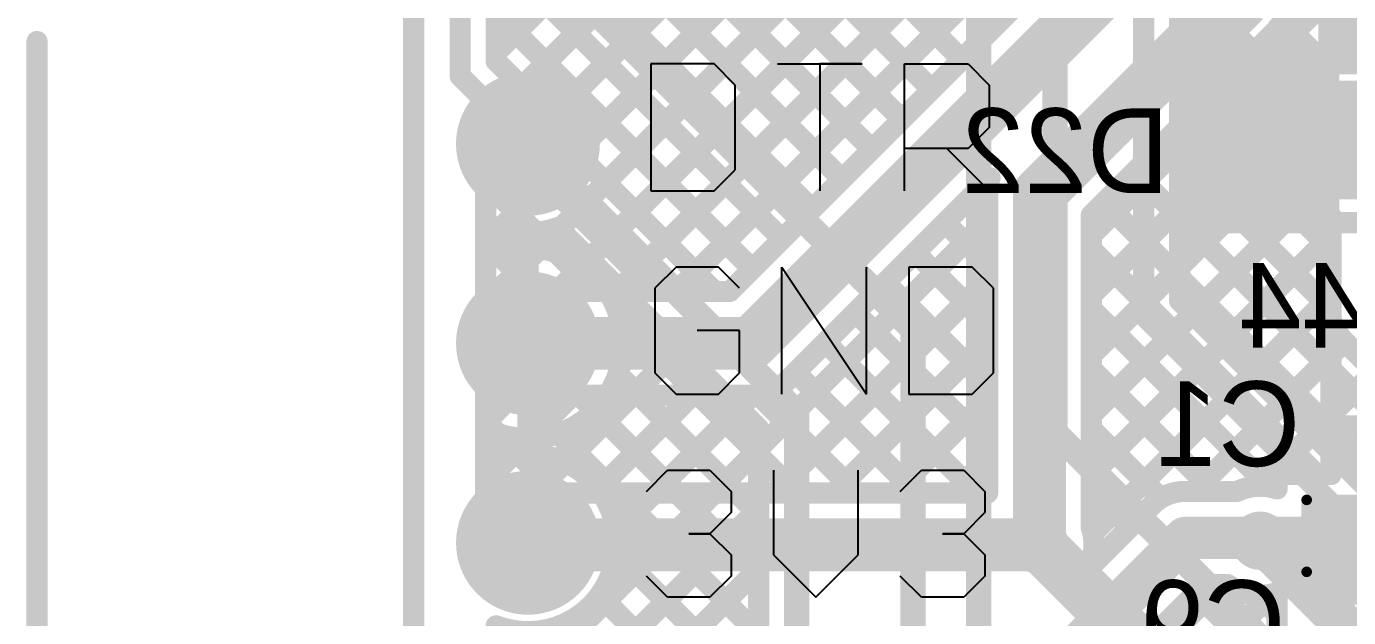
# Model space of a CAD drawing. Header units: millimetres. Extents: x 0.78 to 3.29, y 2.96 to 5.31.
# Drawn here: x 0.801 to 1.426, y 3.471 to 3.751 of the extents above; entities that cross this region are included whole.
import ezdxf

# ---------------------------------------------------------------- set-up
doc = ezdxf.new("R2010")
doc.units = ezdxf.units.MM
doc.header["$MEASUREMENT"] = 0
for name, color, linetype in [('BottomLayer', 5, 'Continuous'), ('BottomOverlay', 54, 'Continuous'), ('BottomPaste', 16, 'Continuous'), ('BottomSolder', 6, 'Continuous'), ('Mechanical1', 6, 'Continuous'), ('Mechanical2', 216, 'Continuous'), ('MultiLayer', 9, 'Continuous'), ('TopLayer', 1, 'Continuous'), ('TopOverlay', 2, 'Continuous'), ('TopPaste', 8, 'Continuous'), ('TopSolder', 216, 'Continuous'), ('ViaHoleLayer', 16, 'Continuous')]:
    doc.layers.add(name, color=color, linetype=linetype)

# ---------------------------------------------------------------- blocks, each defined once
blk = doc.blocks.new('MBR120VLSFT3G_B_14')
at = {"layer": 'BottomLayer'}
for points in [[(-0.02461, -0.02402), (0.02461, -0.02402), (-0.02461, 0.02402), (0.02461, 0.02402)], [(0.09154, -0.02402), (0.14075, -0.02402), (0.09154, 0.02402), (0.14075, 0.02402)]]:
    blk.add_solid(points, dxfattribs=at)
at = {"layer": 'BottomOverlay', "const_width": 0.01}
for points in [[(-0.048, 0.039), (0.15, 0.039)], [(0.15, -0.039), (0.15, 0.039)], [(-0.049, -0.039), (0.149, -0.039)]]:
    blk.add_lwpolyline(points, dxfattribs=at)
at = {"layer": 'BottomOverlay', "const_width": 0.005}
for points in [[(-0.0505, 0.039, 1), (-0.0455, 0.039, 1)], [(0.1475, 0.039, 1), (0.1525, 0.039, 1)], [(0.1475, 0.039, 1), (0.1525, 0.039, 1)], [(-0.0515, -0.039, 1), (-0.0465, -0.039, 1)], [(0.1465, -0.039, 1), (0.1515, -0.039, 1)], [(0.1475, -0.039, 1), (0.1525, -0.039, 1)]]:
    blk.add_lwpolyline(points, format="xyb", close=True, dxfattribs=at)
at = {"layer": 'BottomOverlay'}
blk.add_solid([(-0.093, -0.044), (-0.029, -0.044), (-0.093, 0.044), (-0.029, 0.044)], dxfattribs=at)
at = {"layer": 'BottomPaste'}
for points in [[(-0.02461, -0.02402), (0.02461, -0.02402), (-0.02461, 0.02402), (0.02461, 0.02402)], [(0.09154, -0.02402), (0.14075, -0.02402), (0.09154, 0.02402), (0.14075, 0.02402)]]:
    blk.add_solid(points, dxfattribs=at)
at = {"layer": 'BottomSolder'}
for points in [[(-0.02861, -0.02802), (0.02861, -0.02802), (-0.02861, 0.02802), (0.02861, 0.02802)], [(0.08754, -0.02802), (0.14475, -0.02802), (0.08754, 0.02802), (0.14475, 0.02802)]]:
    blk.add_solid(points, dxfattribs=at)
blk = doc.blocks.new('S______41')
at = {"layer": 'TopLayer', "const_width": 0.03}
blk.add_lwpolyline([(-0.015, 0, 1), (0.015, 0, 1)], format="xyb", close=True, dxfattribs=at)
at = {"layer": 'TopPaste', "const_width": 0.03}
blk.add_lwpolyline([(-0.015, 0, 1), (0.015, 0, 1)], format="xyb", close=True, dxfattribs=at)
at = {"layer": 'TopSolder', "const_width": 0.034}
blk.add_lwpolyline([(-0.017, 0, 1), (0.017, 0, 1)], format="xyb", close=True, dxfattribs=at)
blk = doc.blocks.new('S______63')
at = {"layer": 'TopLayer', "const_width": 0.03}
blk.add_lwpolyline([(-0.015, 0, 1), (0.015, 0, 1)], format="xyb", close=True, dxfattribs=at)
at = {"layer": 'TopPaste', "const_width": 0.03}
blk.add_lwpolyline([(-0.015, 0, 1), (0.015, 0, 1)], format="xyb", close=True, dxfattribs=at)
at = {"layer": 'TopSolder', "const_width": 0.034}
blk.add_lwpolyline([(-0.017, 0, 1), (0.017, 0, 1)], format="xyb", close=True, dxfattribs=at)
blk = doc.blocks.new('S______66')
at = {"layer": 'TopLayer', "const_width": 0.03}
blk.add_lwpolyline([(-0.015, 0, 1), (0.015, 0, 1)], format="xyb", close=True, dxfattribs=at)
at = {"layer": 'TopPaste', "const_width": 0.03}
blk.add_lwpolyline([(-0.015, 0, 1), (0.015, 0, 1)], format="xyb", close=True, dxfattribs=at)
at = {"layer": 'TopSolder', "const_width": 0.034}
blk.add_lwpolyline([(-0.017, 0, 1), (0.017, 0, 1)], format="xyb", close=True, dxfattribs=at)
blk = doc.blocks.new('C__0603_B_68')
at = {"layer": 'BottomLayer'}
for points in [[(-0.045, 0.0175), (-0.045, -0.0175), (-0.015, 0.0175), (-0.015, -0.0175)], [(0.015, 0.0175), (0.015, -0.0175), (0.045, 0.0175), (0.045, -0.0175)]]:
    blk.add_solid(points, dxfattribs=at)
at = {"layer": 'BottomOverlay', "const_width": 0.005}
for points in [[(-0.05, 0.023), (-0.05, -0.023)], [(-0.05, 0.023), (-0.016, 0.023)], [(0.016, 0.023), (0.05, 0.023)], [(0.05, 0.023), (0.05, -0.023)], [(-0.05, -0.023), (-0.016, -0.023)], [(0.016, -0.023), (0.05, -0.023)]]:
    blk.add_lwpolyline(points, dxfattribs=at)
at = {"layer": 'BottomOverlay', "const_width": 0.0025}
for points in [[(-0.05125, 0.023, 1), (-0.04875, 0.023, 1)], [(-0.05125, 0.023, 1), (-0.04875, 0.023, 1)], [(-0.01725, 0.023, 1), (-0.01475, 0.023, 1)], [(0.01475, 0.023, 1), (0.01725, 0.023, 1)], [(0.04875, 0.023, 1), (0.05125, 0.023, 1)], [(0.04875, 0.023, 1), (0.05125, 0.023, 1)], [(-0.05125, -0.023, 1), (-0.04875, -0.023, 1)], [(-0.05125, -0.023, 1), (-0.04875, -0.023, 1)], [(-0.01725, -0.023, 1), (-0.01475, -0.023, 1)], [(0.01475, -0.023, 1), (0.01725, -0.023, 1)], [(0.04875, -0.023, 1), (0.05125, -0.023, 1)], [(0.04875, -0.023, 1), (0.05125, -0.023, 1)]]:
    blk.add_lwpolyline(points, format="xyb", close=True, dxfattribs=at)
at = {"layer": 'BottomPaste'}
for points in [[(-0.045, 0.0175), (-0.045, -0.0175), (-0.015, 0.0175), (-0.015, -0.0175)], [(0.015, 0.0175), (0.015, -0.0175), (0.045, 0.0175), (0.045, -0.0175)]]:
    blk.add_solid(points, dxfattribs=at)
at = {"layer": 'BottomSolder'}
for points in [[(-0.049, 0.0215), (-0.049, -0.0215), (-0.011, 0.0215), (-0.011, -0.0215)], [(0.011, 0.0215), (0.011, -0.0215), (0.049, 0.0215), (0.049, -0.0215)]]:
    blk.add_solid(points, dxfattribs=at)

msp = doc.modelspace()

# ---------------------------------------------------------------- linework, layer by layer
at = {"layer": 'BottomLayer'}
for points, const_width in [([(1.006, 3.72724), (1.006, 4.55337)], 0.01), ([(1.023, 3.73428), (1.023, 4.02003)], 0.01), ([(1.05547, 3.71419), (1.20778, 3.8665)], 0.01), ([(1.06376, 3.6942), (1.23437, 3.8648)], 0.01), ([(1.02395, 3.6261), (1.25736, 3.85952)], 0.01), ([(1.023, 3.8419), (1.18641, 3.67848)], 0.01), ([(1.05217, 3.62604), (1.269, 3.84287)], 0.01), ([(1.16589, 3.84043), (1.25712, 3.74919)], 0.01), ([(1.14356, 3.60099), (1.36858, 3.826)], 0.025), ([(1.023, 3.73829), (1.11331, 3.82861)], 0.01), ([(1.03514, 3.72214), (1.1416, 3.82861)], 0.01), ([(1.09323, 3.82824), (1.2147, 3.70677)], 0.01), ([(1.12114, 3.82861), (1.22884, 3.72091)], 0.01), ([(1.14923, 3.8288), (1.24298, 3.73505)], 0.01), ([(1.07218, 3.821), (1.20056, 3.69262)], 0.01), ([(1.023, 3.81361), (1.17227, 3.66434)], 0.01), ([(1.0799, 3.62549), (1.26131, 3.80689)], 0.01), ([(1.30423, 3.65183), (1.45391, 3.8015)], 0.01), ([(1.41371, 3.73302), (1.48219, 3.8015)], 0.01), ([(1.10819, 3.62549), (1.27127, 3.78857)], 0.01), ([(1.27973, 3.67176), (1.39, 3.78202)], 0.025), ([(1.023, 3.78533), (1.15813, 3.6502)], 0.01), ([(1.13342, 3.62549), (1.29156, 3.78363)], 0.01), ([(1.41012, 3.7659), (1.44301, 3.73302)], 0.01), ([(1.023, 3.75704), (1.14399, 3.63606)], 0.01), ([(1.30423, 3.66161), (1.40165, 3.75903)], 0.01), ([(1.39518, 3.75256), (1.41472, 3.73302)], 0.01), ([(1.38104, 3.73841), (1.40539, 3.71406)], 0.01), ([(1.023, 3.73428), (1.03632, 3.72096)], 0.01), ([(1.40539, 3.73302), (1.47861, 3.73302)], 0.01), ([(1.40539, 3.66098), (1.40539, 3.73302)], 0.01), ([(1.006, 3.72724), (1.038, 3.69524)], 0.01), ([(1.30423, 3.62354), (1.40539, 3.7247)], 0.01), ([(1.3669, 3.72427), (1.40539, 3.68578)], 0.01), ([(1.35276, 3.71013), (1.4175, 3.64539)], 0.01), ([(1.30423, 3.59526), (1.40539, 3.69642)], 0.01), ([(1.33861, 3.69599), (1.4175, 3.6171)], 0.01), ([(1.06296, 3.6888), (1.12627, 3.62549)], 0.01), ([(1.32447, 3.68185), (1.4175, 3.58882)], 0.01), ([(1.018, 3.62168), (1.018, 3.67897)], 0.01), ([(1.018, 3.67719), (1.0697, 3.62549)], 0.01), ([(1.16091, 3.58369), (1.25638, 3.67915)], 0.01), ([(1.27973, 3.50573), (1.27973, 3.67176)], 0.025), ([(1.018, 3.64844), (1.03904, 3.66948)], 0.01), ([(1.05068, 3.67279), (1.09799, 3.62549)], 0.01), ([(1.24935, 3.67212), (1.25523, 3.66623)], 0.01), ([(1.25523, 3.53023), (1.25523, 3.67176)], 0.01), ([(1.30423, 3.56698), (1.40539, 3.66814)], 0.01), ([(1.31033, 3.6677), (1.4175, 3.56053)], 0.01), ([(1.12607, 3.53023), (1.25523, 3.6594)], 0.01), ([(1.2352, 3.65798), (1.25523, 3.63795)], 0.01), ([(1.30423, 3.51375), (1.30423, 3.66161)], 0.01), ([(1.40539, 3.66098), (1.4175, 3.66098)], 0.01), ([(1.4175, 3.539), (1.4175, 3.66098)], 0.01), ([(1.30423, 3.53869), (1.4175, 3.65196)], 0.01), ([(1.018, 3.64891), (1.03715, 3.62975)], 0.01), ([(1.22106, 3.64383), (1.25523, 3.60966)], 0.01), ([(1.30423, 3.64552), (1.41075, 3.539)], 0.01), ([(1.0531, 3.62549), (1.13342, 3.62549)], 0.01), ([(1.15435, 3.53023), (1.25523, 3.63111)], 0.01), ([(1.20692, 3.62969), (1.25523, 3.58138)], 0.01), ([(1.038, 3.60099), (1.038, 3.62477)], 0.01), ([(1.30494, 3.51112), (1.4175, 3.62367)], 0.01), ([(1.19278, 3.61555), (1.25523, 3.55309)], 0.01), ([(1.30423, 3.61723), (1.38837, 3.53309)], 0.01), ([(1.038, 3.60099), (1.14356, 3.60099)], 0.025), ([(1.038, 3.57721), (1.038, 3.60099)], 0.01), ([(1.17863, 3.60141), (1.24981, 3.53023)], 0.01), ([(1.18264, 3.53023), (1.25523, 3.60283)], 0.01), ([(1.35311, 3.531), (1.4175, 3.59539)], 0.01), ([(1.30423, 3.58895), (1.36218, 3.531)], 0.01), ([(1.16449, 3.58727), (1.22152, 3.53023)], 0.01), ([(1.018, 3.52316), (1.018, 3.58029)], 0.01), ([(1.018, 3.5353), (1.05919, 3.57649)], 0.01), ([(1.04201, 3.53102), (1.08747, 3.57649)], 0.01), ([(1.0531, 3.57649), (1.14356, 3.57649)], 0.01), ([(1.06213, 3.57649), (1.10839, 3.53023)], 0.01), ([(1.0695, 3.53023), (1.11575, 3.57649)], 0.01), ([(1.09042, 3.57649), (1.13667, 3.53023)], 0.01), ([(1.09779, 3.53023), (1.14404, 3.57649)], 0.01), ([(1.1187, 3.57649), (1.16496, 3.53023)], 0.01), ([(1.14678, 3.5767), (1.19324, 3.53023)], 0.01), ([(1.018, 3.56358), (1.0283, 3.57389)], 0.01), ([(1.03813, 3.57221), (1.0801, 3.53023)], 0.01), ([(1.21092, 3.53023), (1.25523, 3.57454)], 0.01), ([(1.018, 3.56405), (1.05182, 3.53023)], 0.01), ([(1.38386, 3.53346), (1.4175, 3.5671)], 0.01), ([(1.30423, 3.56066), (1.33709, 3.52781)], 0.01), ([(1.23921, 3.53023), (1.25523, 3.54626)], 0.01), ([(1.392, 3.539), (1.4175, 3.539)], 0.01), ([(1.392, 3.53219), (1.392, 3.539)], 0.01), ([(1.018, 3.53577), (1.02514, 3.52862)], 0.01), ([(1.30423, 3.53238), (1.3225, 3.51411)], 0.01), ([(1.04502, 3.53023), (1.25523, 3.53023)], 0.01), ([(1.3485, 3.531), (1.373, 3.531)], 0.01), ([(1.30298, 3.49459), (1.33291, 3.52452)], 0.01), ([(1.037, 3.50573), (1.27973, 3.50573)], 0.025), ([(1.2515, 3.412), (1.3485, 3.509)], 0.02), ([(1.3485, 3.509), (1.429, 3.509)], 0.02), ([(1.30536, 3.50296), (1.30836, 3.49997)], 0.01), ([(1.21418, 3.3355), (1.36568, 3.487)], 0.01), ([(1.24246, 3.3355), (1.38945, 3.48249)], 0.01), ([(1.2671, 3.39648), (1.35762, 3.487)], 0.01), ([(1.35361, 3.483), (1.393, 3.44361)], 0.01), ([(1.35762, 3.487), (1.36861, 3.487)], 0.01), ([(1.38297, 3.48193), (1.392, 3.4729)], 0.01), ([(1.392, 3.4655), (1.392, 3.48318)], 0.01), ([(1.33947, 3.46886), (1.393, 3.41533)], 0.01)]:
    msp.add_lwpolyline(points, dxfattribs=dict(at, const_width=const_width))
for points, const_width in [([(1.39268, 3.75256, 1), (1.39768, 3.75256, 1)], 0.005), ([(1.25462, 3.74919, 1), (1.25962, 3.74919, 1)], 0.005), ([(1.0205, 3.73829, 1), (1.0255, 3.73829, 1)], 0.005), ([(1.37854, 3.73841, 1), (1.38354, 3.73841, 1)], 0.005), ([(1.0205, 3.73428, 1), (1.0255, 3.73428, 1)], 0.005), ([(1.0205, 3.73428, 1), (1.0255, 3.73428, 1)], 0.005), ([(1.24048, 3.73505, 1), (1.24548, 3.73505, 1)], 0.005), ([(1.40289, 3.73302, 1), (1.40789, 3.73302, 1)], 0.005), ([(1.40289, 3.73302, 1), (1.40789, 3.73302, 1)], 0.005), ([(1.41121, 3.73302, 1), (1.41621, 3.73302, 1)], 0.005), ([(1.41222, 3.73302, 1), (1.41722, 3.73302, 1)], 0.005), ([(1.0035, 3.72724, 1), (1.0085, 3.72724, 1)], 0.005), ([(1.0035, 3.72724, 1), (1.0085, 3.72724, 1)], 0.005), ([(1.03264, 3.72214, 1), (1.03764, 3.72214, 1)], 0.005), ([(1.03382, 3.72096, 1), (1.03882, 3.72096, 1)], 0.005), ([(1.03382, 3.72096, 1), (1.03882, 3.72096, 1)], 0.005), ([(1.22634, 3.72091, 1), (1.23134, 3.72091, 1)], 0.005), ([(1.3644, 3.72427, 1), (1.3694, 3.72427, 1)], 0.005), ([(1.40289, 3.7247, 1), (1.40789, 3.7247, 1)], 0.005), ([(1.05297, 3.71419, 1), (1.05797, 3.71419, 1)], 0.005), ([(1.40289, 3.71406, 1), (1.40789, 3.71406, 1)], 0.005), ([(1.2122, 3.70677, 1), (1.2172, 3.70677, 1)], 0.005), ([(1.35026, 3.71013, 1), (1.35526, 3.71013, 1)], 0.005), ([(1.03111, 3.69524, 1), (1.04489, 3.69524, 1)], 0.01378), ([(1.0355, 3.69524, 1), (1.0405, 3.69524, 1)], 0.005), ([(1.06126, 3.6942, 1), (1.06626, 3.6942, 1)], 0.005), ([(1.06128, 3.69524, 1), (1.06628, 3.69524, 1)], 0.005), ([(1.06128, 3.69524, 1), (1.06628, 3.69524, 1)], 0.005), ([(1.33611, 3.69599, 1), (1.34111, 3.69599, 1)], 0.005), ([(1.40289, 3.69642, 1), (1.40789, 3.69642, 1)], 0.005), ([(1.06046, 3.6888, 1), (1.06546, 3.6888, 1)], 0.005), ([(1.19806, 3.69262, 1), (1.20305, 3.69262, 1)], 0.005), ([(1.32197, 3.68185, 1), (1.32697, 3.68185, 1)], 0.005), ([(1.40289, 3.68578, 1), (1.40789, 3.68578, 1)], 0.005), ([(1.0155, 3.67897, 1), (1.0205, 3.67897, 1)], 0.005), ([(1.0155, 3.67897, 1), (1.0205, 3.67897, 1)], 0.005), ([(1.0155, 3.67719, 1), (1.0205, 3.67719, 1)], 0.005), ([(1.18391, 3.67848, 1), (1.18891, 3.67848, 1)], 0.005), ([(1.25388, 3.67915, 1), (1.25888, 3.67915, 1)], 0.005), ([(1.25388, 3.67915, 1), (1.25888, 3.67915, 1)], 0.005), ([(1.25388, 3.67915, 1), (1.25888, 3.67915, 1)], 0.005), ([(1.27348, 3.67176, 1), (1.28598, 3.67176, 1)], 0.0125), ([(1.27348, 3.67176, 1), (1.28598, 3.67176, 1)], 0.0125), ([(1.03654, 3.66948, 1), (1.04154, 3.66948, 1)], 0.005), ([(1.04818, 3.67279, 1), (1.05318, 3.67279, 1)], 0.005), ([(1.24685, 3.67212, 1), (1.25185, 3.67212, 1)], 0.005), ([(1.25273, 3.67176, 1), (1.25773, 3.67176, 1)], 0.005), ([(1.25273, 3.67176, 1), (1.25773, 3.67176, 1)], 0.005), ([(1.25273, 3.67176, 1), (1.25773, 3.67176, 1)], 0.005), ([(1.16977, 3.66434, 1), (1.17477, 3.66434, 1)], 0.005), ([(1.25273, 3.66623, 1), (1.25773, 3.66623, 1)], 0.005), ([(1.30783, 3.6677, 1), (1.31283, 3.6677, 1)], 0.005), ([(1.40289, 3.66814, 1), (1.40789, 3.66814, 1)], 0.005), ([(1.2327, 3.65798, 1), (1.2377, 3.65798, 1)], 0.005), ([(1.25273, 3.6594, 1), (1.25773, 3.6594, 1)], 0.005), ([(1.30173, 3.66161, 1), (1.30673, 3.66161, 1)], 0.005), ([(1.30173, 3.66161, 1), (1.30673, 3.66161, 1)], 0.005), ([(1.40289, 3.66098, 1), (1.40789, 3.66098, 1)], 0.005), ([(1.40289, 3.66098, 1), (1.40789, 3.66098, 1)], 0.005), ([(1.415, 3.66098, 1), (1.42, 3.66098, 1)], 0.005), ([(1.415, 3.66098, 1), (1.42, 3.66098, 1)], 0.005), ([(1.15563, 3.6502, 1), (1.16063, 3.6502, 1)], 0.005), ([(1.30173, 3.65183, 1), (1.30673, 3.65183, 1)], 0.005), ([(1.415, 3.65196, 1), (1.42, 3.65196, 1)], 0.005), ([(1.0155, 3.64891, 1), (1.0205, 3.64891, 1)], 0.005), ([(1.0155, 3.64844, 1), (1.0205, 3.64844, 1)], 0.005), ([(1.21856, 3.64383, 1), (1.22356, 3.64383, 1)], 0.005), ([(1.30173, 3.64552, 1), (1.30673, 3.64552, 1)], 0.005), ([(1.415, 3.64539, 1), (1.42, 3.64539, 1)], 0.005), ([(1.25273, 3.63795, 1), (1.25773, 3.63795, 1)], 0.005), ([(1.14149, 3.63606, 1), (1.14649, 3.63606, 1)], 0.005), ([(1.02145, 3.6261, 1), (1.02645, 3.6261, 1)], 0.005), ([(1.03465, 3.62975, 1), (1.03965, 3.62975, 1)], 0.005), ([(1.04967, 3.62604, 1), (1.05467, 3.62604, 1)], 0.005), ([(1.0506, 3.62549, 1), (1.0556, 3.62549, 1)], 0.005), ([(1.0506, 3.62549, 1), (1.0556, 3.62549, 1)], 0.005), ([(1.0672, 3.62549, 1), (1.0722, 3.62549, 1)], 0.005), ([(1.0774, 3.62549, 1), (1.0824, 3.62549, 1)], 0.005), ([(1.09549, 3.62549, 1), (1.10049, 3.62549, 1)], 0.005), ([(1.10569, 3.62549, 1), (1.11069, 3.62549, 1)], 0.005), ([(1.12377, 3.62549, 1), (1.12877, 3.62549, 1)], 0.005), ([(1.13092, 3.62549, 1), (1.13592, 3.62549, 1)], 0.005), ([(1.13092, 3.62549, 1), (1.13592, 3.62549, 1)], 0.005), ([(1.20442, 3.62969, 1), (1.20942, 3.62969, 1)], 0.005), ([(1.25273, 3.63111, 1), (1.25773, 3.63111, 1)], 0.005), ([(1.0155, 3.62168, 1), (1.0205, 3.62168, 1)], 0.005), ([(1.0155, 3.62168, 1), (1.0205, 3.62168, 1)], 0.005), ([(1.0355, 3.62477, 1), (1.0405, 3.62477, 1)], 0.005), ([(1.30173, 3.62354, 1), (1.30673, 3.62354, 1)], 0.005), ([(1.415, 3.62367, 1), (1.42, 3.62367, 1)], 0.005), ([(1.19028, 3.61555, 1), (1.19528, 3.61555, 1)], 0.005), ([(1.30173, 3.61723, 1), (1.30673, 3.61723, 1)], 0.005), ([(1.415, 3.6171, 1), (1.42, 3.6171, 1)], 0.005), ([(1.03111, 3.60099, 1), (1.04489, 3.60099, 1)], 0.01378), ([(1.03175, 3.60099, 1), (1.04425, 3.60099, 1)], 0.0125), ([(1.13732, 3.60099, 1), (1.14982, 3.60099, 1)], 0.0125), ([(1.13732, 3.60099, 1), (1.14982, 3.60099, 1)], 0.0125), ([(1.25273, 3.60966, 1), (1.25773, 3.60966, 1)], 0.005), ([(1.0355, 3.60099, 1), (1.0405, 3.60099, 1)], 0.005), ([(1.0355, 3.60099, 1), (1.0405, 3.60099, 1)], 0.005), ([(1.17613, 3.60141, 1), (1.18113, 3.60141, 1)], 0.005), ([(1.25273, 3.60283, 1), (1.25773, 3.60283, 1)], 0.005), ([(1.30173, 3.59526, 1), (1.30673, 3.59526, 1)], 0.005), ([(1.415, 3.59539, 1), (1.42, 3.59539, 1)], 0.005), ([(1.30173, 3.58895, 1), (1.30673, 3.58895, 1)], 0.005), ([(1.415, 3.58882, 1), (1.42, 3.58882, 1)], 0.005), ([(1.15839, 3.58366, 1), (1.16339, 3.58366, 1)], 0.005), ([(1.15841, 3.58369, 1), (1.16341, 3.58369, 1)], 0.005), ([(1.15841, 3.58369, 1), (1.16341, 3.58369, 1)], 0.005), ([(1.16199, 3.58727, 1), (1.16699, 3.58727, 1)], 0.005), ([(1.25273, 3.58138, 1), (1.25773, 3.58138, 1)], 0.005), ([(1.0155, 3.58029, 1), (1.0205, 3.58029, 1)], 0.005), ([(1.0155, 3.58029, 1), (1.0205, 3.58029, 1)], 0.005), ([(1.0355, 3.57721, 1), (1.0405, 3.57721, 1)], 0.005), ([(1.0506, 3.57649, 1), (1.0556, 3.57649, 1)], 0.005), ([(1.0506, 3.57649, 1), (1.0556, 3.57649, 1)], 0.005), ([(1.05669, 3.57649, 1), (1.06169, 3.57649, 1)], 0.005), ([(1.05963, 3.57649, 1), (1.06463, 3.57649, 1)], 0.005), ([(1.08497, 3.57649, 1), (1.08997, 3.57649, 1)], 0.005), ([(1.08792, 3.57649, 1), (1.09292, 3.57649, 1)], 0.005), ([(1.11325, 3.57649, 1), (1.11825, 3.57649, 1)], 0.005), ([(1.1162, 3.57649, 1), (1.1212, 3.57649, 1)], 0.005), ([(1.14106, 3.57649, 1), (1.14606, 3.57649, 1)], 0.005), ([(1.14106, 3.57649, 1), (1.14606, 3.57649, 1)], 0.005), ([(1.14106, 3.57649, 1), (1.14606, 3.57649, 1)], 0.005), ([(1.14154, 3.57649, 1), (1.14654, 3.57649, 1)], 0.005), ([(1.14428, 3.5767, 1), (1.14928, 3.5767, 1)], 0.005), ([(1.0258, 3.57389, 1), (1.0308, 3.57389, 1)], 0.005), ([(1.03563, 3.57221, 1), (1.04063, 3.57221, 1)], 0.005), ([(1.25273, 3.57454, 1), (1.25773, 3.57454, 1)], 0.005), ([(1.0155, 3.56405, 1), (1.0205, 3.56405, 1)], 0.005), ([(1.0155, 3.56358, 1), (1.0205, 3.56358, 1)], 0.005), ([(1.30173, 3.56698, 1), (1.30673, 3.56698, 1)], 0.005), ([(1.415, 3.5671, 1), (1.42, 3.5671, 1)], 0.005), ([(1.30173, 3.56066, 1), (1.30673, 3.56066, 1)], 0.005), ([(1.415, 3.56053, 1), (1.42, 3.56053, 1)], 0.005), ([(1.25273, 3.55309, 1), (1.25773, 3.55309, 1)], 0.005), ([(1.25273, 3.54626, 1), (1.25773, 3.54626, 1)], 0.005), ([(1.30173, 3.53869, 1), (1.30673, 3.53869, 1)], 0.005), ([(1.3895, 3.539, 1), (1.3945, 3.539, 1)], 0.005), ([(1.3895, 3.539, 1), (1.3945, 3.539, 1)], 0.005), ([(1.40825, 3.539, 1), (1.41325, 3.539, 1)], 0.005), ([(1.415, 3.539, 1), (1.42, 3.539, 1)], 0.005), ([(1.415, 3.539, 1), (1.42, 3.539, 1)], 0.005), ([(1.0155, 3.53577, 1), (1.0205, 3.53577, 1)], 0.005), ([(1.0155, 3.5353, 1), (1.0205, 3.5353, 1)], 0.005), ([(1.30173, 3.53238, 1), (1.30673, 3.53238, 1)], 0.005), ([(1.38136, 3.53346, 1), (1.38636, 3.53346, 1)], 0.005), ([(1.38587, 3.53309, 1), (1.39087, 3.53309, 1)], 0.005), ([(1.3895, 3.53219, 1), (1.3945, 3.53219, 1)], 0.005), ([(1.3895, 3.53219, 1), (1.3945, 3.53219, 1)], 0.005), ([(1.02264, 3.52862, 1), (1.02764, 3.52862, 1)], 0.005), ([(1.03951, 3.53102, 1), (1.04451, 3.53102, 1)], 0.005), ([(1.04252, 3.53023, 1), (1.04752, 3.53023, 1)], 0.005), ([(1.04252, 3.53023, 1), (1.04752, 3.53023, 1)], 0.005), ([(1.04932, 3.53023, 1), (1.05432, 3.53023, 1)], 0.005), ([(1.067, 3.53023, 1), (1.072, 3.53023, 1)], 0.005), ([(1.0776, 3.53023, 1), (1.0826, 3.53023, 1)], 0.005), ([(1.09529, 3.53023, 1), (1.10029, 3.53023, 1)], 0.005), ([(1.10589, 3.53023, 1), (1.11089, 3.53023, 1)], 0.005), ([(1.12357, 3.53023, 1), (1.12857, 3.53023, 1)], 0.005), ([(1.13417, 3.53023, 1), (1.13917, 3.53023, 1)], 0.005), ([(1.15185, 3.53023, 1), (1.15685, 3.53023, 1)], 0.005), ([(1.16246, 3.53023, 1), (1.16746, 3.53023, 1)], 0.005), ([(1.18014, 3.53023, 1), (1.18514, 3.53023, 1)], 0.005), ([(1.19074, 3.53023, 1), (1.19574, 3.53023, 1)], 0.005), ([(1.20842, 3.53023, 1), (1.21342, 3.53023, 1)], 0.005), ([(1.21902, 3.53023, 1), (1.22402, 3.53023, 1)], 0.005), ([(1.23671, 3.53023, 1), (1.24171, 3.53023, 1)], 0.005), ([(1.24731, 3.53023, 1), (1.25231, 3.53023, 1)], 0.005), ([(1.25273, 3.53023, 1), (1.25773, 3.53023, 1)], 0.005), ([(1.25273, 3.53023, 1), (1.25773, 3.53023, 1)], 0.005), ([(1.33459, 3.52781, 1), (1.33959, 3.52781, 1)], 0.005), ([(1.346, 3.531, 1), (1.351, 3.531, 1)], 0.005), ([(1.346, 3.531, 1), (1.351, 3.531, 1)], 0.005), ([(1.346, 3.531, 1), (1.351, 3.531, 1)], 0.005), ([(1.35061, 3.531, 1), (1.35561, 3.531, 1)], 0.005), ([(1.35968, 3.531, 1), (1.36468, 3.531, 1)], 0.005), ([(1.3705, 3.531, 1), (1.3755, 3.531, 1)], 0.005), ([(1.3705, 3.531, 1), (1.3755, 3.531, 1)], 0.005), ([(1.0155, 3.52316, 1), (1.0205, 3.52316, 1)], 0.005), ([(1.0155, 3.52316, 1), (1.0205, 3.52316, 1)], 0.005), ([(1.33041, 3.52452, 1), (1.33541, 3.52452, 1)], 0.005), ([(1.33041, 3.52452, 1), (1.33541, 3.52452, 1)], 0.005), ([(1.33045, 3.52456, 1), (1.33545, 3.52456, 1)], 0.005), ([(1.03011, 3.50573, 1), (1.04389, 3.50573, 1)], 0.01378), ([(1.03075, 3.50573, 1), (1.04325, 3.50573, 1)], 0.0125), ([(1.27284, 3.50573, 1), (1.28662, 3.50573, 1)], 0.01378), ([(1.27348, 3.50573, 1), (1.28598, 3.50573, 1)], 0.0125), ([(1.27348, 3.50573, 1), (1.28598, 3.50573, 1)], 0.0125), ([(1.30173, 3.51375, 1), (1.30673, 3.51375, 1)], 0.005), ([(1.30173, 3.51375, 1), (1.30673, 3.51375, 1)], 0.005), ([(1.32, 3.51411, 1), (1.325, 3.51411, 1)], 0.005), ([(1.3435, 3.509, 1), (1.3535, 3.509, 1)], 0.01), ([(1.3435, 3.509, 1), (1.3535, 3.509, 1)], 0.01), ([(1.37711, 3.50769, 1), (1.39089, 3.50769, 1)], 0.01378), ([(1.424, 3.509, 1), (1.434, 3.509, 1)], 0.01), ([(1.30244, 3.51112, 1), (1.30744, 3.51112, 1)], 0.005), ([(1.30286, 3.50296, 1), (1.30786, 3.50296, 1)], 0.005), ([(1.30301, 3.50573, 1), (1.30801, 3.50573, 1)], 0.005), ([(1.30301, 3.50573, 1), (1.30801, 3.50573, 1)], 0.005), ([(1.30048, 3.49459, 1), (1.30548, 3.49459, 1)], 0.005), ([(1.30048, 3.49459, 1), (1.30548, 3.49459, 1)], 0.005), ([(1.30586, 3.49997, 1), (1.31086, 3.49997, 1)], 0.005), ([(1.35111, 3.483, 1), (1.35611, 3.483, 1)], 0.005), ([(1.35512, 3.487, 1), (1.36012, 3.487, 1)], 0.005), ([(1.35512, 3.487, 1), (1.36012, 3.487, 1)], 0.005), ([(1.36318, 3.487, 1), (1.36818, 3.487, 1)], 0.005), ([(1.36611, 3.487, 1), (1.37111, 3.487, 1)], 0.005), ([(1.36611, 3.487, 1), (1.37111, 3.487, 1)], 0.005), ([(1.38047, 3.48193, 1), (1.38547, 3.48193, 1)], 0.005), ([(1.38695, 3.48249, 1), (1.39195, 3.48249, 1)], 0.005), ([(1.3895, 3.48318, 1), (1.3945, 3.48318, 1)], 0.005), ([(1.3895, 3.48318, 1), (1.3945, 3.48318, 1)], 0.005), ([(1.33697, 3.46886, 1), (1.34197, 3.46886, 1)], 0.005), ([(1.3895, 3.4729, 1), (1.3945, 3.4729, 1)], 0.005)]:
    msp.add_lwpolyline(points, format="xyb", close=True, dxfattribs=dict(at, const_width=const_width))
at = {"layer": 'BottomLayer', "const_width": 0.01}
for points in [[(1.03632, 3.72096, -0.433481), (1.06378, 3.69524)], [(1.06378, 3.69524, -0.705936), (1.018, 3.67897)], [(1.25523, 3.67176, -0.076777), (1.25638, 3.67915)], [(1.25523, 3.67176, -0.076777), (1.25638, 3.67915)], [(1.018, 3.62168, -0.342714), (1.0531, 3.62549)], [(1.16091, 3.58369, -0.199267), (1.14356, 3.57649)], [(1.16089, 3.58366, -0.198912), (1.14356, 3.57649)], [(1.0531, 3.57649, -0.342714), (1.018, 3.58029)], [(1.018, 3.52316, -0.294345), (1.04502, 3.53023)], [(1.373, 3.531, -0.191387), (1.392, 3.53219)], [(1.33291, 3.52452, -0.199566), (1.3485, 3.531)], [(1.33295, 3.52456, -0.198912), (1.3485, 3.531)], [(1.30423, 3.51375, -0.079264), (1.30551, 3.50573)], [(1.30551, 3.50573, -0.112216), (1.30298, 3.49459)], [(1.392, 3.48318, -0.243401), (1.36861, 3.487)]]:
    msp.add_lwpolyline(points, format="xyb", dxfattribs=at)
at = {"layer": 'BottomLayer'}
msp.add_solid([(1.404, 3.527), (1.404, 3.4775), (1.60135, 3.527), (1.60135, 3.4775)], dxfattribs=at)
at = {"layer": 'BottomOverlay', "const_width": 0.01}
msp.add_lwpolyline([(1.41603, 3.562), (1.449, 3.562)], dxfattribs=at)
at = {"layer": 'BottomOverlay', "const_width": 0.005}
msp.add_lwpolyline([(1.41353, 3.562, 1), (1.41853, 3.562, 1)], format="xyb", close=True, dxfattribs=at)
at = {"layer": 'BottomSolder', "const_width": 0.00991}
for points in [[(1.03305, 3.69524, 1), (1.04295, 3.69524, 1)], [(1.03305, 3.60099, 1), (1.04295, 3.60099, 1)], [(1.37905, 3.50769, 1), (1.38895, 3.50769, 1)], [(1.27478, 3.50573, 1), (1.28469, 3.50573, 1)]]:
    msp.add_lwpolyline(points, format="xyb", close=True, dxfattribs=at)
at = {"layer": 'Mechanical1', "const_width": 0.01}
msp.add_lwpolyline([(0.806, 2.963), (0.806, 3.74359)], dxfattribs=at)
at = {"layer": 'Mechanical1', "const_width": 0.005}
msp.add_lwpolyline([(0.8035, 3.74359, 1), (0.8085, 3.74359, 1)], format="xyb", close=True, dxfattribs=at)
at = {"layer": 'Mechanical2', "const_width": 0.01}
msp.add_lwpolyline([(0.984, 5.128), (0.984, 2.963)], dxfattribs=at)
at = {"layer": 'MultiLayer', "const_width": 0.01378}
for points in [[(1.03111, 3.69524, 1), (1.04489, 3.69524, 1)], [(1.03111, 3.60099, 1), (1.04489, 3.60099, 1)], [(1.03011, 3.50573, 1), (1.04389, 3.50573, 1)], [(1.27284, 3.50573, 1), (1.28662, 3.50573, 1)], [(1.37711, 3.50769, 1), (1.39089, 3.50769, 1)]]:
    msp.add_lwpolyline(points, format="xyb", close=True, dxfattribs=at)
at = {"layer": 'TopLayer'}
for points, const_width in [([(1.329, 3.614), (1.329, 4.094)], 0.01), ([(1.346, 3.62104), (1.346, 4.094)], 0.01), ([(1.4165, 3.6195), (1.4165, 3.934)], 0.01), ([(1.251, 3.266), (1.251, 3.8845)], 0.012), ([(1.287, 3.559), (1.287, 3.809)], 0.012), ([(1.038, 3.78949), (1.22, 3.60749)], 0.012), ([(1.346, 3.77345), (1.4165, 3.70295)], 0.01), ([(1.346, 3.75016), (1.36674, 3.7709)], 0.01), ([(1.346, 3.69359), (1.4165, 3.76409)], 0.01), ([(1.346, 3.72188), (1.38173, 3.75761)], 0.01), ([(1.39145, 3.75628), (1.4165, 3.73124)], 0.01), ([(1.346, 3.74517), (1.4165, 3.67467)], 0.01), ([(1.346, 3.66531), (1.4165, 3.73581)], 0.01), ([(1.346, 3.71689), (1.4165, 3.64639)], 0.01), ([(1.346, 3.63703), (1.4165, 3.70753)], 0.01), ([(1.038, 3.69524), (1.165, 3.56824)], 0.012), ([(1.346, 3.6886), (1.41654, 3.61806)], 0.01), ([(1.35215, 3.61489), (1.4165, 3.67924)], 0.01), ([(1.346, 3.66032), (1.67437, 3.33195)], 0.01), ([(1.023, 3.64341), (1.023, 3.65601)], 0.01), ([(1.04178, 3.65341), (1.05117, 3.64401)], 0.01), ([(1.0435, 3.64565), (1.05282, 3.65497)], 0.01), ([(1.0521, 3.65568), (1.147, 3.56078)], 0.01), ([(1.36629, 3.60075), (1.4165, 3.65096)], 0.01), ([(1.038, 3.60099), (1.038, 3.64099)], 0.01), ([(1.06391, 3.63778), (1.06696, 3.64083)], 0.01), ([(1.346, 3.63203), (1.65403, 3.324)], 0.01), ([(1.07731, 3.62289), (1.0811, 3.62668)], 0.01), ([(1.346, 3.62104), (1.64304, 3.324)], 0.01), ([(1.38043, 3.58661), (1.4165, 3.62267)], 0.01), ([(1.08103, 3.61416), (1.147, 3.54819)], 0.01), ([(1.08299, 3.6003), (1.09524, 3.61254)], 0.01), ([(1.329, 3.614), (1.636, 3.307)], 0.01), ([(1.22, 3.237), (1.22, 3.60749)], 0.012), ([(1.038, 3.60099), (1.078, 3.60099)], 0.01), ([(1.038, 3.56099), (1.038, 3.60099)], 0.01), ([(1.39458, 3.57247), (1.42398, 3.60187)], 0.01), ([(1.4237, 3.60215), (1.464, 3.56185)], 0.01), ([(1.05577, 3.54479), (1.10938, 3.5984)], 0.01), ([(1.40872, 3.55832), (1.43812, 3.58773)], 0.01), ([(1.07143, 3.53216), (1.12353, 3.58426)], 0.01), ([(1.08055, 3.58635), (1.147, 3.51991)], 0.01), ([(1.06964, 3.56898), (1.147, 3.49162)], 0.01), ([(1.07966, 3.5121), (1.13767, 3.57012)], 0.01), ([(1.165, 3.246), (1.165, 3.56824)], 0.012), ([(1.42286, 3.54418), (1.45226, 3.57359)], 0.01), ([(1.023, 3.54596), (1.023, 3.55856)], 0.01), ([(1.02375, 3.5583), (1.03356, 3.5485)], 0.01), ([(1.05209, 3.55825), (1.147, 3.46334)], 0.01), ([(1.147, 3.246), (1.147, 3.56078)], 0.01), ([(1.287, 3.559), (1.626, 3.22)], 0.012), ([(1.03081, 3.54811), (1.03869, 3.55599)], 0.01), ([(1.04888, 3.45305), (1.147, 3.55116)], 0.01), ([(1.06699, 3.44287), (1.147, 3.52288)], 0.01), ([(1.27973, 3.50573), (1.495, 3.29047)], 0.025), ([(1.384, 3.50769), (1.61169, 3.28)], 0.02), ([(1.07976, 3.50229), (1.147, 3.43505)], 0.01), ([(1.07792, 3.42552), (1.147, 3.49459)], 0.01), ([(1.07187, 3.4819), (1.147, 3.40677)], 0.01), ([(1.05647, 3.46901), (1.147, 3.37848)], 0.01), ([(1.023, 3.45171), (1.023, 3.4675)], 0.01)]:
    msp.add_lwpolyline(points, dxfattribs=dict(at, const_width=const_width))
for points, const_width in [([(1.3435, 3.75016, 1), (1.3485, 3.75016, 1)], 0.005), ([(1.3435, 3.74517, 1), (1.3485, 3.74517, 1)], 0.005), ([(1.414, 3.73581, 1), (1.419, 3.73581, 1)], 0.005), ([(1.414, 3.73124, 1), (1.419, 3.73124, 1)], 0.005), ([(1.3435, 3.72188, 1), (1.3485, 3.72188, 1)], 0.005), ([(1.3435, 3.71689, 1), (1.3485, 3.71689, 1)], 0.005), ([(1.414, 3.70753, 1), (1.419, 3.70753, 1)], 0.005), ([(1.03111, 3.69524, 1), (1.04489, 3.69524, 1)], 0.01378), ([(1.414, 3.70295, 1), (1.419, 3.70295, 1)], 0.005), ([(1.035, 3.69524, 1), (1.041, 3.69524, 1)], 0.006), ([(1.3435, 3.69359, 1), (1.3485, 3.69359, 1)], 0.005), ([(1.3435, 3.6886, 1), (1.3485, 3.6886, 1)], 0.005), ([(1.414, 3.67924, 1), (1.419, 3.67924, 1)], 0.005), ([(1.414, 3.67467, 1), (1.419, 3.67467, 1)], 0.005), ([(1.3435, 3.66531, 1), (1.3485, 3.66531, 1)], 0.005), ([(1.3435, 3.66032, 1), (1.3485, 3.66032, 1)], 0.005), ([(1.0205, 3.65601, 1), (1.0255, 3.65601, 1)], 0.005), ([(1.0205, 3.65601, 1), (1.0255, 3.65601, 1)], 0.005), ([(1.03928, 3.65341, 1), (1.04428, 3.65341, 1)], 0.005), ([(1.0496, 3.65568, 1), (1.0546, 3.65568, 1)], 0.005), ([(1.0496, 3.65568, 1), (1.0546, 3.65568, 1)], 0.005), ([(1.05032, 3.65497, 1), (1.05532, 3.65497, 1)], 0.005), ([(1.414, 3.65096, 1), (1.419, 3.65096, 1)], 0.005), ([(1.041, 3.64565, 1), (1.046, 3.64565, 1)], 0.005), ([(1.04868, 3.64401, 1), (1.05367, 3.64401, 1)], 0.005), ([(1.414, 3.64639, 1), (1.419, 3.64639, 1)], 0.005), ([(1.0205, 3.64341, 1), (1.0255, 3.64341, 1)], 0.005), ([(1.0205, 3.64341, 1), (1.0255, 3.64341, 1)], 0.005), ([(1.0355, 3.64099, 1), (1.0405, 3.64099, 1)], 0.005), ([(1.06141, 3.63778, 1), (1.06641, 3.63778, 1)], 0.005), ([(1.06446, 3.64083, 1), (1.06946, 3.64083, 1)], 0.005), ([(1.3435, 3.63703, 1), (1.3485, 3.63703, 1)], 0.005), ([(1.3435, 3.63203, 1), (1.3485, 3.63203, 1)], 0.005), ([(1.0786, 3.62668, 1), (1.0836, 3.62668, 1)], 0.005), ([(1.07481, 3.62289, 1), (1.07981, 3.62289, 1)], 0.005), ([(1.3435, 3.62104, 1), (1.3485, 3.62104, 1)], 0.005), ([(1.3435, 3.62104, 1), (1.3485, 3.62104, 1)], 0.005), ([(1.414, 3.62267, 1), (1.419, 3.62267, 1)], 0.005), ([(1.414, 3.6195, 1), (1.419, 3.6195, 1)], 0.005), ([(1.414, 3.6195, 1), (1.419, 3.6195, 1)], 0.005), ([(1.414, 3.6195, 1), (1.419, 3.6195, 1)], 0.005), ([(1.07853, 3.61416, 1), (1.08353, 3.61416, 1)], 0.005), ([(1.09274, 3.61254, 1), (1.09774, 3.61254, 1)], 0.005), ([(1.3265, 3.614, 1), (1.3315, 3.614, 1)], 0.005), ([(1.3265, 3.614, 1), (1.3315, 3.614, 1)], 0.005), ([(1.34965, 3.61489, 1), (1.35465, 3.61489, 1)], 0.005), ([(1.41404, 3.61806, 1), (1.41904, 3.61806, 1)], 0.005), ([(1.03111, 3.60099, 1), (1.04489, 3.60099, 1)], 0.01378), ([(1.217, 3.60749, 1), (1.223, 3.60749, 1)], 0.006), ([(1.217, 3.60749, 1), (1.223, 3.60749, 1)], 0.006), ([(1.0355, 3.60099, 1), (1.0405, 3.60099, 1)], 0.005), ([(1.0355, 3.60099, 1), (1.0405, 3.60099, 1)], 0.005), ([(1.0355, 3.60099, 1), (1.0405, 3.60099, 1)], 0.005), ([(1.0755, 3.60099, 1), (1.0805, 3.60099, 1)], 0.005), ([(1.08049, 3.6003, 1), (1.08549, 3.6003, 1)], 0.005), ([(1.0805, 3.60099, 1), (1.0855, 3.60099, 1)], 0.005), ([(1.0805, 3.60099, 1), (1.0855, 3.60099, 1)], 0.005), ([(1.36379, 3.60075, 1), (1.36879, 3.60075, 1)], 0.005), ([(1.42118, 3.60217, 1), (1.42618, 3.60217, 1)], 0.005), ([(1.4212, 3.60215, 1), (1.4262, 3.60215, 1)], 0.005), ([(1.4212, 3.60215, 1), (1.4262, 3.60215, 1)], 0.005), ([(1.42148, 3.60187, 1), (1.42648, 3.60187, 1)], 0.005), ([(1.10688, 3.5984, 1), (1.11188, 3.5984, 1)], 0.005), ([(1.07805, 3.58635, 1), (1.08305, 3.58635, 1)], 0.005), ([(1.12103, 3.58426, 1), (1.12603, 3.58426, 1)], 0.005), ([(1.37793, 3.58661, 1), (1.38293, 3.58661, 1)], 0.005), ([(1.06714, 3.56898, 1), (1.07214, 3.56898, 1)], 0.005), ([(1.13517, 3.57012, 1), (1.14017, 3.57012, 1)], 0.005), ([(1.162, 3.56824, 1), (1.168, 3.56824, 1)], 0.006), ([(1.162, 3.56824, 1), (1.168, 3.56824, 1)], 0.006), ([(1.39208, 3.57247, 1), (1.39708, 3.57247, 1)], 0.005), ([(1.0205, 3.55856, 1), (1.0255, 3.55856, 1)], 0.005), ([(1.0205, 3.55856, 1), (1.0255, 3.55856, 1)], 0.005), ([(1.02125, 3.5583, 1), (1.02625, 3.5583, 1)], 0.005), ([(1.0355, 3.56099, 1), (1.0405, 3.56099, 1)], 0.005), ([(1.04959, 3.55825, 1), (1.05459, 3.55825, 1)], 0.005), ([(1.1445, 3.56078, 1), (1.1495, 3.56078, 1)], 0.005), ([(1.1445, 3.56078, 1), (1.1495, 3.56078, 1)], 0.005), ([(1.284, 3.559, 1), (1.29, 3.559, 1)], 0.006), ([(1.284, 3.559, 1), (1.29, 3.559, 1)], 0.006), ([(1.40622, 3.55832, 1), (1.41122, 3.55832, 1)], 0.005), ([(1.03619, 3.55599, 1), (1.04119, 3.55599, 1)], 0.005), ([(1.1445, 3.55116, 1), (1.1495, 3.55116, 1)], 0.005), ([(1.0205, 3.54596, 1), (1.0255, 3.54596, 1)], 0.005), ([(1.0205, 3.54596, 1), (1.0255, 3.54596, 1)], 0.005), ([(1.02831, 3.54811, 1), (1.03331, 3.54811, 1)], 0.005), ([(1.03106, 3.5485, 1), (1.03605, 3.5485, 1)], 0.005), ([(1.05327, 3.54479, 1), (1.05827, 3.54479, 1)], 0.005), ([(1.1445, 3.54819, 1), (1.1495, 3.54819, 1)], 0.005), ([(1.42036, 3.54418, 1), (1.42536, 3.54418, 1)], 0.005), ([(1.06893, 3.53216, 1), (1.07393, 3.53216, 1)], 0.005), ([(1.1445, 3.52288, 1), (1.1495, 3.52288, 1)], 0.005), ([(1.1445, 3.51991, 1), (1.1495, 3.51991, 1)], 0.005), ([(1.03011, 3.50573, 1), (1.04389, 3.50573, 1)], 0.01378), ([(1.27284, 3.50573, 1), (1.28662, 3.50573, 1)], 0.01378), ([(1.27348, 3.50573, 1), (1.28598, 3.50573, 1)], 0.0125), ([(1.37711, 3.50769, 1), (1.39089, 3.50769, 1)], 0.01378), ([(1.379, 3.50769, 1), (1.389, 3.50769, 1)], 0.01), ([(1.07716, 3.5121, 1), (1.08216, 3.5121, 1)], 0.005), ([(1.0775, 3.50673, 1), (1.0825, 3.50673, 1)], 0.005), ([(1.0775, 3.50673, 1), (1.0825, 3.50673, 1)], 0.005), ([(1.07726, 3.50229, 1), (1.08226, 3.50229, 1)], 0.005), ([(1.1445, 3.49459, 1), (1.1495, 3.49459, 1)], 0.005), ([(1.1445, 3.49162, 1), (1.1495, 3.49162, 1)], 0.005), ([(1.06937, 3.4819, 1), (1.07437, 3.4819, 1)], 0.005), ([(1.05397, 3.46901, 1), (1.05897, 3.46901, 1)], 0.005), ([(1.0205, 3.4675, 1), (1.0255, 3.4675, 1)], 0.005), ([(1.0205, 3.4675, 1), (1.0255, 3.4675, 1)], 0.005)]:
    msp.add_lwpolyline(points, format="xyb", close=True, dxfattribs=dict(at, const_width=const_width))
at = {"layer": 'TopLayer', "const_width": 0.01}
for points in [[(1.0521, 3.65568, -0.178793), (1.023, 3.65601)], [(1.023, 3.64341, -0.517638), (1.083, 3.60099)], [(1.4237, 3.60215, -0.199267), (1.4165, 3.6195)], [(1.42368, 3.60217, -0.198912), (1.4165, 3.6195)], [(1.083, 3.60099, -0.517638), (1.023, 3.55856)], [(1.023, 3.54596, -0.525707), (1.08, 3.50673)], [(1.08, 3.50673, -0.525707), (1.023, 3.4675)]]:
    msp.add_lwpolyline(points, format="xyb", dxfattribs=at)
at = {"layer": 'TopOverlay'}
for p, q in [((1.096, 3.73298), (1.096, 3.673)), ((1.12599, 3.73298), (1.096, 3.73298)), ((1.13599, 3.72298), (1.12599, 3.73298)), ((1.15598, 3.73298), (1.19597, 3.73298)), ((1.19597, 3.73298), (1.17597, 3.73298)), ((1.17597, 3.73298), (1.17597, 3.673)), ((1.21596, 3.673), (1.21596, 3.73298)), ((1.21596, 3.73298), (1.24595, 3.73298)), ((1.24595, 3.73298), (1.25595, 3.72298)), ((1.13599, 3.683), (1.13599, 3.72298)), ((1.25595, 3.72298), (1.25595, 3.70299)), ((1.25595, 3.70299), (1.24595, 3.69299)), ((1.24595, 3.69299), (1.21596, 3.69299)), ((1.23595, 3.69299), (1.25595, 3.673)), ((1.12599, 3.673), (1.13599, 3.683)), ((1.096, 3.673), (1.12599, 3.673)), ((1.108, 3.63698), (1.098, 3.62698)), ((1.12799, 3.63698), (1.108, 3.63698)), ((1.13799, 3.62698), (1.12799, 3.63698)), ((1.15798, 3.577), (1.15798, 3.63698)), ((1.15798, 3.63698), (1.19797, 3.577)), ((1.19797, 3.577), (1.19797, 3.63698)), ((1.21796, 3.63698), (1.21796, 3.577)), ((1.24795, 3.63698), (1.21796, 3.63698)), ((1.25795, 3.62698), (1.24795, 3.63698)), ((1.098, 3.62698), (1.098, 3.587)), ((1.25795, 3.587), (1.25795, 3.62698)), ((1.13799, 3.60699), (1.11799, 3.60699)), ((1.13799, 3.587), (1.13799, 3.60699)), ((1.098, 3.587), (1.108, 3.577)), ((1.12799, 3.577), (1.13799, 3.587)), ((1.24795, 3.577), (1.25795, 3.587)), ((1.108, 3.577), (1.12799, 3.577)), ((1.21796, 3.577), (1.24795, 3.577)), ((1.094, 3.53098), (1.104, 3.54098)), ((1.104, 3.54098), (1.12399, 3.54098)), ((1.12399, 3.54098), (1.13399, 3.53098)), ((1.15398, 3.54098), (1.15398, 3.50099)), ((1.19397, 3.50099), (1.19397, 3.54098)), ((1.21396, 3.53098), (1.22396, 3.54098)), ((1.22396, 3.54098), (1.24395, 3.54098)), ((1.24395, 3.54098), (1.25395, 3.53098)), ((1.13399, 3.53098), (1.13399, 3.52099)), ((1.25395, 3.53098), (1.25395, 3.52099)), ((1.13399, 3.52099), (1.12399, 3.51099)), ((1.25395, 3.52099), (1.24395, 3.51099)), ((1.12399, 3.51099), (1.11399, 3.51099)), ((1.11399, 3.51099), (1.12399, 3.51099)), ((1.12399, 3.51099), (1.13399, 3.50099)), ((1.24395, 3.51099), (1.23395, 3.51099)), ((1.23395, 3.51099), (1.24395, 3.51099)), ((1.24395, 3.51099), (1.25395, 3.50099)), ((1.13399, 3.50099), (1.13399, 3.491)), ((1.15398, 3.50099), (1.17397, 3.481)), ((1.17397, 3.481), (1.19397, 3.50099)), ((1.25395, 3.50099), (1.25395, 3.491)), ((1.104, 3.481), (1.094, 3.491)), ((1.13399, 3.491), (1.12399, 3.481)), ((1.22396, 3.481), (1.21396, 3.491)), ((1.25395, 3.491), (1.24395, 3.481)), ((1.12399, 3.481), (1.104, 3.481)), ((1.24395, 3.481), (1.22396, 3.481))]:
    msp.add_line(p, q, dxfattribs=at)
at = {"layer": 'TopSolder', "const_width": 0.00991}
for points in [[(1.03305, 3.69524, 1), (1.04295, 3.69524, 1)], [(1.03305, 3.60099, 1), (1.04295, 3.60099, 1)], [(1.37905, 3.50769, 1), (1.38895, 3.50769, 1)], [(1.27478, 3.50573, 1), (1.28469, 3.50573, 1)]]:
    msp.add_lwpolyline(points, format="xyb", close=True, dxfattribs=at)
at = {"layer": 'ViaHoleLayer', "const_width": 0.00591}
for points in [[(1.03505, 3.69524, 1), (1.04095, 3.69524, 1)], [(1.03505, 3.60099, 1), (1.04095, 3.60099, 1)], [(1.03405, 3.50573, 1), (1.03995, 3.50573, 1)], [(1.27678, 3.50573, 1), (1.28269, 3.50573, 1)], [(1.38105, 3.50769, 1), (1.38695, 3.50769, 1)]]:
    msp.add_lwpolyline(points, format="xyb", close=True, dxfattribs=at)

# ---------------------------------------------------------------- block references
for name, p, rotation in [('MBR120VLSFT3G_B_14', (1.442, 3.697), 360), ('C__0603_B_68', (1.429, 3.477), 90)]:
    msp.add_blockref(name, p, dxfattribs=dict(rotation=rotation))
for name, p in [('S______41', (1.038, 3.69524)), ('S______63', (1.038, 3.60099)), ('S______66', (1.038, 3.50673))]:
    msp.add_blockref(name, p)

# ---------------------------------------------------------------- texts
at = {"layer": 'BottomOverlay', "text_generation_flag": 2}
for s, p in [('D22', (1.341, 3.672)), ('R44', (1.472, 3.599)), ('C1', (1.403, 3.543)), ('C9', (1.396, 3.449))]:
    msp.add_text(s, height=0.04, dxfattribs=at).set_placement(p)

doc.saveas('drawing.dxf')
